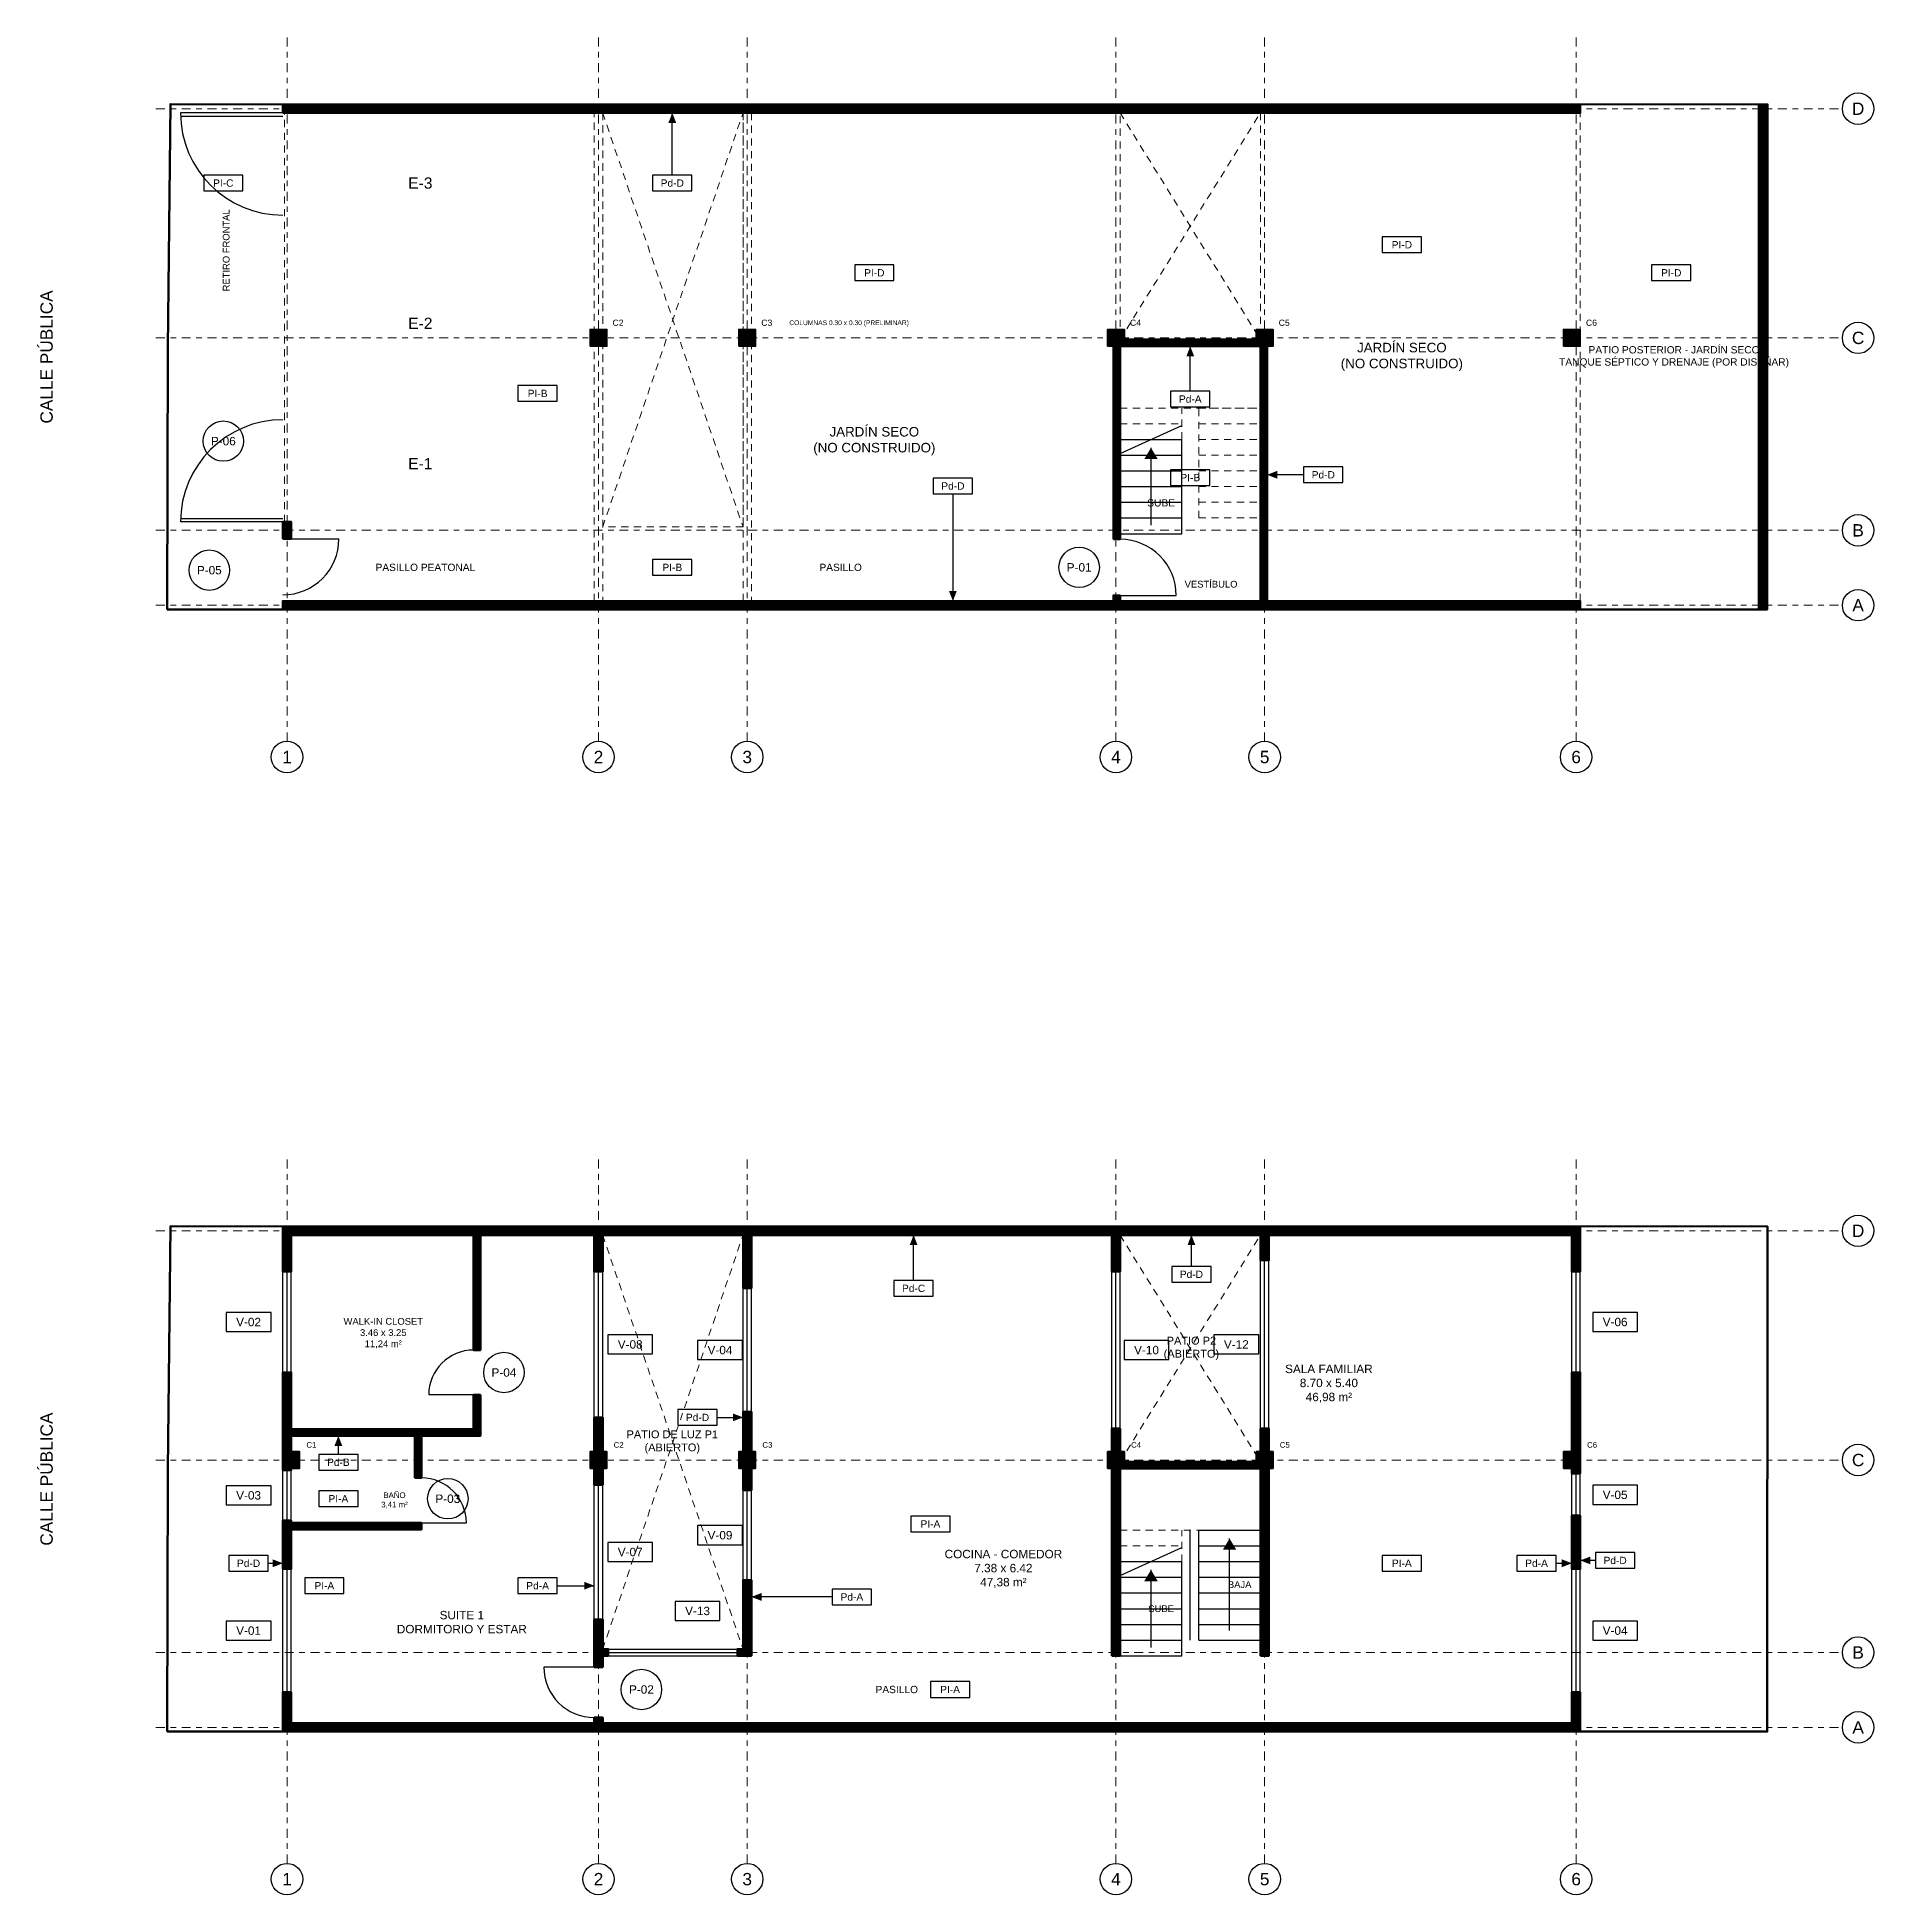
# Model space of a CAD drawing. Header units: metres. Extents: x -2 to 248, y -43 to 10.
# Drawn here: x -2.32 to 30.41, y -22.91 to 10.2 of the extents above; entities that cross this region are included whole.
import ezdxf
from ezdxf.enums import TextEntityAlignment as Align

# ---------------------------------------------------------------- set-up
doc = ezdxf.new("R2010")
doc.units = ezdxf.units.M
doc.linetypes.add('CENTER', pattern=[5.08, 3.175, -0.635, 0.635, -0.635])
doc.linetypes.add('DASHED', pattern=[1.524, 1.27, -0.254])
for name, color, linetype, lineweight in [('A-EJES', 8, 'CENTER', 13), ('A-EJES-TXT', 7, 'Continuous', 25), ('A-ESCALERA', 7, 'Continuous', 25), ('A-ESPACIOS', 7, 'Continuous', 25), ('A-ETIQUETA', 7, 'Continuous', 25), ('A-MURO', 7, 'Continuous', 50), ('A-MURO-TRAMA', 8, 'Continuous', 9), ('A-PROYECCION', 8, 'DASHED', 18), ('A-PUERTA', 7, 'Continuous', 25), ('A-VENTANA', 7, 'Continuous', 25), ('E-COLUMNA', 7, 'Continuous', 35), ('T-LINDERO', 7, 'Continuous', 50)]:
    doc.layers.add(name, color=color, linetype=linetype, lineweight=lineweight)
doc.styles.add('ARIAL', font='arial.ttf')
pattern_1 = [(45, (0, 0), (-0.0020205576, 0.0020205576), [])]

msp = doc.modelspace()

# ---------------------------------------------------------------- hatches: boundary and pattern name
at = {"layer": 'A-MURO-TRAMA'}
h = msp.add_hatch(dxfattribs=at)
h.set_pattern_fill('ANSI31', scale=0.03)
h.set_pattern_definition(pattern_1)
h.paths.add_polyline_path([(2.06, 8.85), (2.06, 9), (25.18, 9), (25.18, 8.85)])
h = msp.add_hatch(dxfattribs=at)
h.set_pattern_fill('ANSI31', scale=0.03)
h.set_pattern_definition(pattern_1)
h.paths.add_polyline_path([(28.362, 0), (28.362, 9), (28.512, 9), (28.512, 0)])
h = msp.add_hatch(dxfattribs=at)
h.set_pattern_fill('ANSI31', scale=0.03)
h.set_pattern_definition(pattern_1)
h.paths.add_polyline_path([(16.86, 1.25), (16.86, 4.81), (16.98, 4.81), (16.98, 1.25)])
h = msp.add_hatch(dxfattribs=at)
h.set_pattern_fill('ANSI31', scale=0.03)
h.set_pattern_definition(pattern_1)
h.paths.add_polyline_path([(16.98, 4.69), (16.98, 4.81), (19.48, 4.81), (19.48, 4.69)])
h = msp.add_hatch(dxfattribs=at)
h.set_pattern_fill('ANSI31', scale=0.03)
h.set_pattern_definition(pattern_1)
h.paths.add_polyline_path([(19.48, 0.15), (19.48, 4.81), (19.6, 4.81), (19.6, 0.15)])
h = msp.add_hatch(dxfattribs=at)
h.set_pattern_fill('ANSI31', scale=0.03)
h.set_pattern_definition(pattern_1)
h.paths.add_polyline_path([(2.06, 1.26), (2.06, 1.56), (2.21, 1.56), (2.21, 1.26)])
h = msp.add_hatch(dxfattribs=at)
h.set_pattern_fill('ANSI31', scale=0.03)
h.set_pattern_definition(pattern_1)
h.paths.add_polyline_path([(2.06, 0), (2.06, 0.15), (25.18, 0.15), (25.18, 0)])
h = msp.add_hatch(dxfattribs=at)
h.set_pattern_fill('ANSI31', scale=0.03)
h.set_pattern_definition(pattern_1)
h.paths.add_polyline_path([(16.86, 0.15), (16.86, 0.25), (16.98, 0.25), (16.98, 0.15)])
h = msp.add_hatch(dxfattribs=at)
h.set_pattern_fill('ANSI31', scale=0.03)
h.set_pattern_definition(pattern_1)
h.paths.add_polyline_path([(2.06, -11.15), (2.06, -11), (25.18, -11), (25.18, -11.15)])
h = msp.add_hatch(dxfattribs=at)
h.set_pattern_fill('ANSI31', scale=0.03)
h.set_pattern_definition(pattern_1)
h.paths.add_polyline_path([(2.06, -11.8), (2.06, -11.15), (2.21, -11.15), (2.21, -11.8)])
h = msp.add_hatch(dxfattribs=at)
h.set_pattern_fill('ANSI31', scale=0.03)
h.set_pattern_definition(pattern_1)
h.paths.add_polyline_path([(5.46, -13.2), (5.46, -11.15), (5.58, -11.15), (5.58, -13.2)])
h = msp.add_hatch(dxfattribs=at)
h.set_pattern_fill('ANSI31', scale=0.03)
h.set_pattern_definition(pattern_1)
h.paths.add_polyline_path([(7.61, -11.8), (7.61, -11.15), (7.76, -11.15), (7.76, -11.8)])
h = msp.add_hatch(dxfattribs=at)
h.set_pattern_fill('ANSI31', scale=0.03)
h.set_pattern_definition(pattern_1)
h.paths.add_polyline_path([(10.26, -12.1), (10.26, -11.15), (10.41, -11.15), (10.41, -12.1)])
h = msp.add_hatch(dxfattribs=at)
h.set_pattern_fill('ANSI31', scale=0.03)
h.set_pattern_definition(pattern_1)
h.paths.add_polyline_path([(16.83, -11.8), (16.83, -11.15), (16.98, -11.15), (16.98, -11.8)])
h = msp.add_hatch(dxfattribs=at)
h.set_pattern_fill('ANSI31', scale=0.03)
h.set_pattern_definition(pattern_1)
h.paths.add_polyline_path([(19.48, -11.6), (19.48, -11.15), (19.63, -11.15), (19.63, -11.6)])
h = msp.add_hatch(dxfattribs=at)
h.set_pattern_fill('ANSI31', scale=0.03)
h.set_pattern_definition(pattern_1)
h.paths.add_polyline_path([(25.03, -11.8), (25.03, -11.15), (25.18, -11.15), (25.18, -11.8)])
h = msp.add_hatch(dxfattribs=at)
h.set_pattern_fill('ANSI31', scale=0.03)
h.set_pattern_definition(pattern_1)
h.paths.add_polyline_path([(2.06, -15.34), (2.06, -13.6), (2.21, -13.6), (2.21, -15.34)])
h = msp.add_hatch(dxfattribs=at)
h.set_pattern_fill('ANSI31', scale=0.03)
h.set_pattern_definition(pattern_1)
h.paths.add_polyline_path([(25.03, -15.4), (25.03, -13.6), (25.18, -13.6), (25.18, -15.4)])
h = msp.add_hatch(dxfattribs=at)
h.set_pattern_fill('ANSI31', scale=0.03)
h.set_pattern_definition(pattern_1)
h.paths.add_polyline_path([(5.46, -14.61), (5.46, -14), (5.58, -14), (5.58, -14.61)])
h = msp.add_hatch(dxfattribs=at)
h.set_pattern_fill('ANSI31', scale=0.03)
h.set_pattern_definition(pattern_1)
h.paths.add_polyline_path([(7.61, -15.6), (7.61, -14.4), (7.76, -14.4), (7.76, -15.6)])
h = msp.add_hatch(dxfattribs=at)
h.set_pattern_fill('ANSI31', scale=0.03)
h.set_pattern_definition(pattern_1)
h.paths.add_polyline_path([(10.26, -15.7), (10.26, -14.3), (10.41, -14.3), (10.41, -15.7)])
h = msp.add_hatch(dxfattribs=at)
h.set_pattern_fill('ANSI31', scale=0.03)
h.set_pattern_definition(pattern_1)
h.paths.add_polyline_path([(2.21, -14.73), (2.21, -14.61), (5.58, -14.61), (5.58, -14.73)])
h = msp.add_hatch(dxfattribs=at)
h.set_pattern_fill('ANSI31', scale=0.03)
h.set_pattern_definition(pattern_1)
h.paths.add_polyline_path([(4.41, -15.48), (4.41, -14.73), (4.53, -14.73), (4.53, -15.48)])
h = msp.add_hatch(dxfattribs=at)
h.set_pattern_fill('ANSI31', scale=0.03)
h.set_pattern_definition(pattern_1)
h.paths.add_polyline_path([(16.83, -18.65), (16.83, -14.6), (16.98, -14.6), (16.98, -18.65)])
h = msp.add_hatch(dxfattribs=at)
h.set_pattern_fill('ANSI31', scale=0.03)
h.set_pattern_definition(pattern_1)
h.paths.add_polyline_path([(19.48, -18.65), (19.48, -14.6), (19.63, -14.6), (19.63, -18.65)])
h = msp.add_hatch(dxfattribs=at)
h.set_pattern_fill('ANSI31', scale=0.03)
h.set_pattern_definition(pattern_1)
h.paths.add_polyline_path([(16.98, -15.31), (16.98, -15.19), (19.48, -15.19), (19.48, -15.31)])
h = msp.add_hatch(dxfattribs=at)
h.set_pattern_fill('ANSI31', scale=0.03)
h.set_pattern_definition(pattern_1)
h.paths.add_polyline_path([(25.03, -17.1), (25.03, -16.15), (25.18, -16.15), (25.18, -17.1)])
h = msp.add_hatch(dxfattribs=at)
h.set_pattern_fill('ANSI31', scale=0.03)
h.set_pattern_definition(pattern_1)
h.paths.add_polyline_path([(2.06, -17.1), (2.06, -16.24), (2.21, -16.24), (2.21, -17.1)])
h = msp.add_hatch(dxfattribs=at)
h.set_pattern_fill('ANSI31', scale=0.03)
h.set_pattern_definition(pattern_1)
h.paths.add_polyline_path([(2.21, -16.4), (2.21, -16.28), (4.53, -16.28), (4.53, -16.4)])
h = msp.add_hatch(dxfattribs=at)
h.set_pattern_fill('ANSI31', scale=0.03)
h.set_pattern_definition(pattern_1)
h.paths.add_polyline_path([(10.26, -18.53), (10.26, -17.3), (10.41, -17.3), (10.41, -18.53)])
h = msp.add_hatch(dxfattribs=at)
h.set_pattern_fill('ANSI31', scale=0.03)
h.set_pattern_definition(pattern_1)
h.paths.add_polyline_path([(7.61, -18.85), (7.61, -18), (7.76, -18), (7.76, -18.85)])
h = msp.add_hatch(dxfattribs=at)
h.set_pattern_fill('ANSI31', scale=0.03)
h.set_pattern_definition(pattern_1)
h.paths.add_polyline_path([(7.76, -18.65), (7.76, -18.53), (7.86, -18.53), (7.86, -18.65)])
h = msp.add_hatch(dxfattribs=at)
h.set_pattern_fill('ANSI31', scale=0.03)
h.set_pattern_definition(pattern_1)
h.paths.add_polyline_path([(10.16, -18.65), (10.16, -18.53), (10.41, -18.53), (10.41, -18.65)])
h = msp.add_hatch(dxfattribs=at)
h.set_pattern_fill('ANSI31', scale=0.03)
h.set_pattern_definition(pattern_1)
h.paths.add_polyline_path([(2.06, -19.85), (2.06, -19.3), (2.21, -19.3), (2.21, -19.85)])
h = msp.add_hatch(dxfattribs=at)
h.set_pattern_fill('ANSI31', scale=0.03)
h.set_pattern_definition(pattern_1)
h.paths.add_polyline_path([(25.03, -19.85), (25.03, -19.3), (25.18, -19.3), (25.18, -19.85)])
h = msp.add_hatch(dxfattribs=at)
h.set_pattern_fill('ANSI31', scale=0.03)
h.set_pattern_definition(pattern_1)
h.paths.add_polyline_path([(2.06, -20), (2.06, -19.85), (25.18, -19.85), (25.18, -20)])
h = msp.add_hatch(dxfattribs=at)
h.set_pattern_fill('ANSI31', scale=0.03)
h.set_pattern_definition(pattern_1)
h.paths.add_polyline_path([(7.61, -19.85), (7.61, -19.75), (7.76, -19.75), (7.76, -19.85)])
at = {"layer": 'E-COLUMNA'}
for points in [[(7.535, 4.69), (7.535, 4.99), (7.835, 4.99), (7.835, 4.69)], [(10.185, 4.69), (10.185, 4.99), (10.485, 4.99), (10.485, 4.69)], [(16.755, 4.69), (16.755, 4.99), (17.055, 4.99), (17.055, 4.69)], [(19.405, 4.69), (19.405, 4.99), (19.705, 4.99), (19.705, 4.69)], [(24.88, 4.69), (24.88, 4.99), (25.18, 4.99), (25.18, 4.69)], [(2.06, -15.31), (2.06, -15.01), (2.36, -15.01), (2.36, -15.31)], [(7.535, -15.31), (7.535, -15.01), (7.835, -15.01), (7.835, -15.31)], [(10.185, -15.31), (10.185, -15.01), (10.485, -15.01), (10.485, -15.31)], [(16.755, -15.31), (16.755, -15.01), (17.055, -15.01), (17.055, -15.31)], [(19.405, -15.31), (19.405, -15.01), (19.705, -15.01), (19.705, -15.31)], [(24.88, -15.31), (24.88, -15.01), (25.18, -15.01), (25.18, -15.31)]]:
    msp.add_hatch(color=7, dxfattribs=at).paths.add_polyline_path(points)

# ---------------------------------------------------------------- linework, layer by layer
at = {"layer": 'A-EJES', "ltscale": 0.05}
for p, q in [((2.135, -2.35), (2.135, 10.2)), ((7.685, -2.35), (7.685, 10.2)), ((10.335, -2.35), (10.335, 10.2)), ((16.905, -2.35), (16.905, 10.2)), ((19.555, -2.35), (19.555, 10.2)), ((25.105, -2.35), (25.105, 10.2)), ((-0.2, 8.925), (29.85, 8.925)), ((-0.2, 4.84), (29.85, 4.84)), ((-0.2, 1.41), (29.85, 1.41)), ((-0.2, 0.075), (29.85, 0.075)), ((2.135, -22.35), (2.135, -9.8)), ((7.685, -22.35), (7.685, -9.8)), ((10.335, -22.35), (10.335, -9.8)), ((16.905, -22.35), (16.905, -9.8)), ((19.555, -22.35), (19.555, -9.8)), ((25.105, -22.35), (25.105, -9.8)), ((-0.2, -11.075), (29.85, -11.075)), ((-0.2, -15.16), (29.85, -15.16)), ((-0.2, -18.59), (29.85, -18.59)), ((-0.2, -19.925), (29.85, -19.925))]:
    msp.add_line(p, q, dxfattribs=at)
at = {"layer": 'A-EJES-TXT'}
for centre in [(30.13, 8.925), (30.13, 4.84), (30.13, 1.41), (30.13, 0.075), (2.135, -2.63), (7.685, -2.63), (10.335, -2.63), (16.905, -2.63), (19.555, -2.63), (25.105, -2.63), (30.13, -11.075), (30.13, -15.16), (30.13, -18.59), (30.13, -19.925), (2.135, -22.63), (7.685, -22.63), (10.335, -22.63), (16.905, -22.63), (19.555, -22.63), (25.105, -22.63)]:
    msp.add_circle(centre, 0.28, dxfattribs=at)
at = {"layer": 'A-ESCALERA'}
for p, q in [((16.98, 2.78), (18.08, 3.28)), ((16.98, 3.03), (18.08, 3.03)), ((18.08, 1.35), (18.08, 3.03)), ((16.98, 2.75), (18.08, 2.75)), ((17.53, 1.5), (17.53, 2.88)), ((16.98, 2.47), (18.08, 2.47)), ((16.98, 2.19), (18.08, 2.19)), ((16.98, 1.91), (18.08, 1.91)), ((16.98, 1.63), (18.08, 1.63)), ((16.98, 1.35), (18.08, 1.35)), ((18.23, -18.37), (18.23, -16.41)), ((18.38, -16.41), (19.48, -16.41)), ((18.38, -18.37), (18.38, -16.41)), ((16.98, -17.22), (18.08, -16.72)), ((18.38, -16.69), (19.48, -16.69)), ((18.93, -18.2), (18.93, -16.56)), ((16.98, -16.97), (18.08, -16.97)), ((17.53, -18.5), (17.53, -17.12)), ((18.08, -18.65), (18.08, -16.97)), ((18.38, -16.97), (19.48, -16.97)), ((16.98, -17.25), (18.08, -17.25)), ((16.98, -17.53), (18.08, -17.53)), ((18.38, -17.25), (19.48, -17.25)), ((18.38, -17.53), (19.48, -17.53)), ((16.98, -17.81), (18.08, -17.81)), ((18.38, -17.81), (19.48, -17.81)), ((16.98, -18.09), (18.08, -18.09)), ((18.38, -18.09), (19.48, -18.09)), ((16.98, -18.37), (18.08, -18.37)), ((18.38, -18.37), (19.48, -18.37)), ((16.98, -18.65), (18.08, -18.65))]:
    msp.add_line(p, q, dxfattribs=at)
for points in [[(17.53, 2.88), (17.41, 2.68), (17.65, 2.68)], [(18.93, -16.56), (18.81, -16.76), (19.05, -16.76)], [(17.53, -17.12), (17.41, -17.32), (17.65, -17.32)]]:
    msp.add_solid(points, dxfattribs=at)
at = {"layer": 'A-ETIQUETA'}
for p, q in [((9, 7.74), (9, 8.85)), ((18.23, 3.89), (18.23, 4.69)), ((20.25, 2.4), (19.6, 2.4)), ((14, 2.06), (14, 0.15)), ((13.3, -11.96), (13.3, -11.15)), ((18.25, -11.71), (18.25, -11.15)), ((9.8, -14.4), (10.26, -14.4)), ((3.05, -15.06), (3.05, -14.73)), ((1.8, -17), (2.06, -17)), ((24.75, -17), (25.03, -17)), ((25.45, -16.95), (25.18, -16.95)), ((6.95, -17.4), (7.61, -17.4)), ((11.85, -17.6), (10.41, -17.6))]:
    msp.add_line(p, q, dxfattribs=at)
for points in [[(0.65, 7.46), (1.35, 7.46), (1.35, 7.74), (0.65, 7.74)], [(8.65, 7.46), (9.35, 7.46), (9.35, 7.74), (8.65, 7.74)], [(21.65, 6.36), (22.35, 6.36), (22.35, 6.64), (21.65, 6.64)], [(12.25, 5.86), (12.95, 5.86), (12.95, 6.14), (12.25, 6.14)], [(26.45, 5.86), (27.15, 5.86), (27.15, 6.14), (26.45, 6.14)], [(6.25, 3.71), (6.95, 3.71), (6.95, 3.99), (6.25, 3.99)], [(17.88, 3.61), (18.58, 3.61), (18.58, 3.89), (17.88, 3.89)], [(13.65, 2.06), (14.35, 2.06), (14.35, 2.34), (13.65, 2.34)], [(17.88, 2.21), (18.58, 2.21), (18.58, 2.49), (17.88, 2.49)], [(20.25, 2.26), (20.95, 2.26), (20.95, 2.54), (20.25, 2.54)], [(8.65, 0.61), (9.35, 0.61), (9.35, 0.89), (8.65, 0.89)], [(17.9, -11.99), (18.6, -11.99), (18.6, -11.71), (17.9, -11.71)], [(12.95, -12.24), (13.65, -12.24), (13.65, -11.96), (12.95, -11.96)], [(1.05, -12.87), (1.85, -12.87), (1.85, -12.53), (1.05, -12.53)], [(25.4, -12.87), (26.2, -12.87), (26.2, -12.53), (25.4, -12.53)], [(7.85, -13.27), (8.65, -13.27), (8.65, -12.93), (7.85, -12.93)], [(9.45, -13.37), (10.25, -13.37), (10.25, -13.03), (9.45, -13.03)], [(17.05, -13.37), (17.85, -13.37), (17.85, -13.03), (17.05, -13.03)], [(18.65, -13.27), (19.45, -13.27), (19.45, -12.93), (18.65, -12.93)], [(9.1, -14.54), (9.8, -14.54), (9.8, -14.26), (9.1, -14.26)], [(2.7, -15.34), (3.4, -15.34), (3.4, -15.06), (2.7, -15.06)], [(1.05, -15.96), (1.85, -15.96), (1.85, -15.62), (1.05, -15.62)], [(2.7, -15.99), (3.4, -15.99), (3.4, -15.71), (2.7, -15.71)], [(25.4, -15.95), (26.2, -15.95), (26.2, -15.61), (25.4, -15.61)], [(13.25, -16.44), (13.95, -16.44), (13.95, -16.16), (13.25, -16.16)], [(9.45, -16.67), (10.25, -16.67), (10.25, -16.33), (9.45, -16.33)], [(1.1, -17.14), (1.8, -17.14), (1.8, -16.86), (1.1, -16.86)], [(7.85, -16.97), (8.65, -16.97), (8.65, -16.63), (7.85, -16.63)], [(21.65, -17.14), (22.35, -17.14), (22.35, -16.86), (21.65, -16.86)], [(24.05, -17.14), (24.75, -17.14), (24.75, -16.86), (24.05, -16.86)], [(25.45, -17.09), (26.15, -17.09), (26.15, -16.81), (25.45, -16.81)], [(2.45, -17.54), (3.15, -17.54), (3.15, -17.26), (2.45, -17.26)], [(6.25, -17.54), (6.95, -17.54), (6.95, -17.26), (6.25, -17.26)], [(11.85, -17.74), (12.55, -17.74), (12.55, -17.46), (11.85, -17.46)], [(9.05, -18.02), (9.85, -18.02), (9.85, -17.68), (9.05, -17.68)], [(1.05, -18.37), (1.85, -18.37), (1.85, -18.03), (1.05, -18.03)], [(25.4, -18.37), (26.2, -18.37), (26.2, -18.03), (25.4, -18.03)], [(13.6, -19.39), (14.3, -19.39), (14.3, -19.11), (13.6, -19.11)]]:
    msp.add_lwpolyline(points, close=True, dxfattribs=at)
for centre in [(1, 3), (0.75, 0.7), (16.25, 0.75), (6, -13.6), (5, -15.85), (8.45, -19.25)]:
    msp.add_circle(centre, 0.36, dxfattribs=at)
for points in [[(9, 8.85), (9.07, 8.67), (8.93, 8.67)], [(18.23, 4.69), (18.3, 4.51), (18.16, 4.51)], [(19.6, 2.4), (19.78, 2.47), (19.78, 2.33)], [(14, 0.15), (13.93, 0.33), (14.07, 0.33)], [(13.3, -11.15), (13.37, -11.33), (13.23, -11.33)], [(18.25, -11.15), (18.32, -11.33), (18.18, -11.33)], [(10.26, -14.4), (10.08, -14.47), (10.08, -14.33)], [(3.05, -14.73), (3.12, -14.91), (2.98, -14.91)], [(25.18, -16.95), (25.36, -16.88), (25.36, -17.02)], [(2.06, -17), (1.88, -17.07), (1.88, -16.93)], [(25.03, -17), (24.85, -17.07), (24.85, -16.93)], [(7.61, -17.4), (7.43, -17.47), (7.43, -17.33)], [(10.41, -17.6), (10.59, -17.53), (10.59, -17.67)]]:
    msp.add_solid(points, dxfattribs=at)
at = {"layer": 'A-MURO'}
for points in [[(2.06, 8.85), (2.06, 9), (25.18, 9), (25.18, 8.85)], [(28.362, 0), (28.362, 9), (28.512, 9), (28.512, 0)], [(16.86, 1.25), (16.86, 4.81), (16.98, 4.81), (16.98, 1.25)], [(16.98, 4.69), (16.98, 4.81), (19.48, 4.81), (19.48, 4.69)], [(19.48, 0.15), (19.48, 4.81), (19.6, 4.81), (19.6, 0.15)], [(2.06, 1.26), (2.06, 1.56), (2.21, 1.56), (2.21, 1.26)], [(2.06, 0), (2.06, 0.15), (25.18, 0.15), (25.18, 0)], [(16.86, 0.15), (16.86, 0.25), (16.98, 0.25), (16.98, 0.15)], [(2.06, -11.15), (2.06, -11), (25.18, -11), (25.18, -11.15)], [(2.06, -11.8), (2.06, -11.15), (2.21, -11.15), (2.21, -11.8)], [(5.46, -13.2), (5.46, -11.15), (5.58, -11.15), (5.58, -13.2)], [(7.61, -11.8), (7.61, -11.15), (7.76, -11.15), (7.76, -11.8)], [(10.26, -12.1), (10.26, -11.15), (10.41, -11.15), (10.41, -12.1)], [(16.83, -11.8), (16.83, -11.15), (16.98, -11.15), (16.98, -11.8)], [(19.48, -11.6), (19.48, -11.15), (19.63, -11.15), (19.63, -11.6)], [(25.03, -11.8), (25.03, -11.15), (25.18, -11.15), (25.18, -11.8)], [(2.06, -15.34), (2.06, -13.6), (2.21, -13.6), (2.21, -15.34)], [(25.03, -15.4), (25.03, -13.6), (25.18, -13.6), (25.18, -15.4)], [(5.46, -14.61), (5.46, -14), (5.58, -14), (5.58, -14.61)], [(7.61, -15.6), (7.61, -14.4), (7.76, -14.4), (7.76, -15.6)], [(10.26, -15.7), (10.26, -14.3), (10.41, -14.3), (10.41, -15.7)], [(2.21, -14.73), (2.21, -14.61), (5.58, -14.61), (5.58, -14.73)], [(4.41, -15.48), (4.41, -14.73), (4.53, -14.73), (4.53, -15.48)], [(16.83, -18.65), (16.83, -14.6), (16.98, -14.6), (16.98, -18.65)], [(19.48, -18.65), (19.48, -14.6), (19.63, -14.6), (19.63, -18.65)], [(16.98, -15.31), (16.98, -15.19), (19.48, -15.19), (19.48, -15.31)], [(25.03, -17.1), (25.03, -16.15), (25.18, -16.15), (25.18, -17.1)], [(2.06, -17.1), (2.06, -16.24), (2.21, -16.24), (2.21, -17.1)], [(2.21, -16.4), (2.21, -16.28), (4.53, -16.28), (4.53, -16.4)], [(10.26, -18.53), (10.26, -17.3), (10.41, -17.3), (10.41, -18.53)], [(7.61, -18.85), (7.61, -18), (7.76, -18), (7.76, -18.85)], [(7.76, -18.65), (7.76, -18.53), (7.86, -18.53), (7.86, -18.65)], [(10.16, -18.65), (10.16, -18.53), (10.41, -18.53), (10.41, -18.65)], [(2.06, -19.85), (2.06, -19.3), (2.21, -19.3), (2.21, -19.85)], [(25.03, -19.85), (25.03, -19.3), (25.18, -19.3), (25.18, -19.85)], [(2.06, -20), (2.06, -19.85), (25.18, -19.85), (25.18, -20)], [(7.61, -19.85), (7.61, -19.75), (7.76, -19.75), (7.76, -19.85)]]:
    msp.add_lwpolyline(points, close=True, dxfattribs=at)
at = {"layer": 'A-PROYECCION', "ltscale": 0.1}
for p, q in [((2.09, 1.56), (2.09, 8.85)), ((7.76, 1.47), (10.26, 8.85)), ((7.76, 8.85), (10.26, 1.47)), ((16.98, 4.81), (19.48, 8.85)), ((16.98, 8.85), (19.48, 4.81)), ((25.18, 0.15), (25.18, 8.85)), ((16.98, 3.59), (18.08, 3.59)), ((16.98, 3.59), (19.48, 3.59)), ((18.08, 3.03), (18.08, 3.59)), ((18.38, 3.59), (19.48, 3.59)), ((18.38, 1.63), (18.38, 3.59)), ((16.98, 3.31), (18.08, 3.31)), ((18.38, 3.31), (19.48, 3.31)), ((18.38, 3.03), (19.48, 3.03)), ((18.38, 2.75), (19.48, 2.75)), ((18.38, 2.47), (19.48, 2.47)), ((18.38, 2.19), (19.48, 2.19)), ((18.38, 1.91), (19.48, 1.91)), ((18.38, 1.63), (19.48, 1.63)), ((7.76, -18.53), (10.26, -11.15)), ((7.76, -11.15), (10.26, -18.53)), ((16.98, -15.19), (19.48, -11.15)), ((16.98, -11.15), (19.48, -15.19)), ((16.98, -16.41), (18.08, -16.41)), ((16.98, -16.41), (19.48, -16.41)), ((18.08, -16.97), (18.08, -16.41)), ((16.98, -16.69), (18.08, -16.69))]:
    msp.add_line(p, q, dxfattribs=at)
for points in [[(7.61, 0.15), (7.61, 8.85), (7.76, 8.85), (7.76, 0.15)], [(7.76, 1.47), (7.76, 8.85), (10.26, 8.85), (10.26, 1.47)], [(10.26, 0.15), (10.26, 8.85), (10.41, 8.85), (10.41, 0.15)], [(16.98, 4.81), (16.98, 8.85), (19.48, 8.85), (19.48, 4.81)]]:
    msp.add_lwpolyline(points, close=True, dxfattribs=at)
at = {"layer": 'A-PUERTA'}
for p, q in [((2.06, 8.85), (0.238, 8.85)), ((2.06, 8.85), (0.238, 8.85)), ((0.238, 8.79), (2.06, 8.79)), ((0.238, 1.62), (2.06, 1.62)), ((2.06, 1.56), (0.238, 1.56)), ((2.06, 1.56), (0.238, 1.56)), ((2.06, 1.26), (3.06, 1.26)), ((16.98, 0.25), (17.98, 0.25)), ((5.46, -14), (4.66, -14)), ((4.53, -16.28), (5.33, -16.28)), ((7.61, -18.85), (6.71, -18.85))]:
    msp.add_line(p, q, dxfattribs=at)
for centre, radius, start, end in [((2.06, 8.85), 1.822, 180, -90), ((2.06, 1.56), 1.822, 90, 180), ((2.06, 1.26), 1, -90, 0), ((16.98, 0.25), 1, 0, 90), ((5.46, -14), 0.8, 90, 180), ((4.53, -16.28), 0.8, 0, 90), ((7.61, -18.85), 0.9, 180, -90)]:
    msp.add_arc(centre, radius, start, end, dxfattribs=at)
at = {"layer": 'A-VENTANA'}
for p, q in [((2.06, -13.6), (2.06, -11.8)), ((2.06, -11.8), (2.21, -11.8)), ((2.135, -13.6), (2.135, -11.8)), ((2.21, -13.6), (2.21, -11.8)), ((7.61, -14.4), (7.61, -11.8)), ((7.61, -11.8), (7.76, -11.8)), ((7.685, -14.4), (7.685, -11.8)), ((7.76, -14.4), (7.76, -11.8)), ((16.83, -14.6), (16.83, -11.8)), ((16.83, -11.8), (16.98, -11.8)), ((16.905, -14.6), (16.905, -11.8)), ((16.98, -14.6), (16.98, -11.8)), ((19.48, -14.6), (19.48, -11.6)), ((19.48, -11.6), (19.63, -11.6)), ((19.555, -14.6), (19.555, -11.6)), ((19.63, -14.6), (19.63, -11.6)), ((25.03, -13.6), (25.03, -11.8)), ((25.03, -11.8), (25.18, -11.8)), ((25.105, -13.6), (25.105, -11.8)), ((25.18, -13.6), (25.18, -11.8)), ((10.26, -14.3), (10.26, -12.1)), ((10.26, -12.1), (10.41, -12.1)), ((10.335, -14.3), (10.335, -12.1)), ((10.41, -14.3), (10.41, -12.1)), ((2.06, -13.6), (2.21, -13.6)), ((25.03, -13.6), (25.18, -13.6)), ((7.61, -14.4), (7.76, -14.4)), ((10.26, -14.3), (10.41, -14.3)), ((16.83, -14.6), (16.98, -14.6)), ((19.48, -14.6), (19.63, -14.6)), ((2.06, -16.24), (2.06, -15.34)), ((2.06, -15.34), (2.21, -15.34)), ((2.135, -16.24), (2.135, -15.34)), ((2.21, -16.24), (2.21, -15.34)), ((25.03, -16.15), (25.03, -15.4)), ((25.03, -15.4), (25.18, -15.4)), ((25.105, -16.15), (25.105, -15.4)), ((25.18, -16.15), (25.18, -15.4)), ((7.61, -18), (7.61, -15.6)), ((7.61, -15.6), (7.76, -15.6)), ((7.685, -18), (7.685, -15.6)), ((7.76, -18), (7.76, -15.6)), ((10.26, -17.3), (10.26, -15.7)), ((10.26, -15.7), (10.41, -15.7)), ((10.335, -17.3), (10.335, -15.7)), ((10.41, -17.3), (10.41, -15.7)), ((25.03, -16.15), (25.18, -16.15)), ((2.06, -16.24), (2.21, -16.24)), ((2.06, -19.3), (2.06, -17.1)), ((2.06, -17.1), (2.21, -17.1)), ((2.135, -19.3), (2.135, -17.1)), ((2.21, -19.3), (2.21, -17.1)), ((25.03, -19.3), (25.03, -17.1)), ((25.03, -17.1), (25.18, -17.1)), ((25.105, -19.3), (25.105, -17.1)), ((25.18, -19.3), (25.18, -17.1)), ((10.26, -17.3), (10.41, -17.3)), ((7.61, -18), (7.76, -18)), ((7.86, -18.53), (10.16, -18.53)), ((7.86, -18.65), (7.86, -18.53)), ((10.16, -18.65), (10.16, -18.53)), ((7.86, -18.59), (10.16, -18.59)), ((7.86, -18.65), (10.16, -18.65)), ((2.06, -19.3), (2.21, -19.3)), ((25.03, -19.3), (25.18, -19.3))]:
    msp.add_line(p, q, dxfattribs=at)
at = {"layer": 'E-COLUMNA'}
for points in [[(7.535, 4.69), (7.535, 4.99), (7.835, 4.99), (7.835, 4.69)], [(10.185, 4.69), (10.185, 4.99), (10.485, 4.99), (10.485, 4.69)], [(16.755, 4.69), (16.755, 4.99), (17.055, 4.99), (17.055, 4.69)], [(19.405, 4.69), (19.405, 4.99), (19.705, 4.99), (19.705, 4.69)], [(24.88, 4.69), (24.88, 4.99), (25.18, 4.99), (25.18, 4.69)], [(2.06, -15.31), (2.06, -15.01), (2.36, -15.01), (2.36, -15.31)], [(7.535, -15.31), (7.535, -15.01), (7.835, -15.01), (7.835, -15.31)], [(10.185, -15.31), (10.185, -15.01), (10.485, -15.01), (10.485, -15.31)], [(16.755, -15.31), (16.755, -15.01), (17.055, -15.01), (17.055, -15.31)], [(19.405, -15.31), (19.405, -15.01), (19.705, -15.01), (19.705, -15.31)], [(24.88, -15.31), (24.88, -15.01), (25.18, -15.01), (25.18, -15.31)]]:
    msp.add_lwpolyline(points, close=True, dxfattribs=at)
at = {"layer": 'T-LINDERO'}
for points in [[(0, 0), (0.011, 4.665), (0.057, 9.007), (28.518, 9), (28.512, 0)], [(0, -20), (0.011, -15.335), (0.057, -10.993), (28.518, -11), (28.512, -20)]]:
    msp.add_lwpolyline(points, close=True, dxfattribs=at)

# ---------------------------------------------------------------- texts
at = {"layer": 'A-EJES-TXT', "style": 'ARIAL'}
for s, p in [('D', (30.13, 8.925)), ('C', (30.13, 4.84)), ('B', (30.13, 1.41)), ('A', (30.13, 0.075)), ('1', (2.135, -2.63)), ('2', (7.685, -2.63)), ('3', (10.335, -2.63)), ('4', (16.905, -2.63)), ('5', (19.555, -2.63)), ('6', (25.105, -2.63)), ('D', (30.13, -11.075)), ('C', (30.13, -15.16)), ('B', (30.13, -18.59)), ('A', (30.13, -19.925)), ('1', (2.135, -22.63)), ('2', (7.685, -22.63)), ('3', (10.335, -22.63)), ('4', (16.905, -22.63)), ('5', (19.555, -22.63)), ('6', (25.105, -22.63))]:
    msp.add_text(s, height=0.22, dxfattribs=at).set_placement(p, align=Align.MIDDLE_CENTER)
at = {"layer": 'A-ESCALERA', "style": 'ARIAL'}
for s, height, p in [('SUBE', 0.13, (17.71, 1.9)), ('BAJA', 0.12, (19.11, -17.38)), ('SUBE', 0.12, (17.71, -17.81))]:
    msp.add_text(s, height=height, dxfattribs=at).set_placement(p, align=Align.MIDDLE_CENTER)
at = {"layer": 'A-ESPACIOS', "style": 'ARIAL'}
for s, height, p in [('E-3', 0.2, (4.51, 7.6)), ('E-2', 0.2, (4.51, 5.1)), ('E-1', 0.2, (4.51, 2.6)), ('PASILLO PEATONAL', 0.13, (4.6, 0.75)), ('PASILLO', 0.13, (12, 0.75)), ('VESTÍBULO', 0.12, (18.6, 0.45)), ('PASILLO', 0.13, (13, -19.25))]:
    msp.add_text(s, height=height, dxfattribs=at).set_placement(p, align=Align.MIDDLE_CENTER)
for s, height, p in [('RETIRO FRONTAL', 0.12, (1.05, 6.4)), ('CALLE PÚBLICA', 0.22, (-2.15, 4.5)), ('CALLE PÚBLICA', 0.22, (-2.15, -15.5))]:
    msp.add_text(s, height=height, rotation=90, dxfattribs=at).set_placement(p, align=Align.MIDDLE_CENTER)
at = {"layer": 'A-ESPACIOS', "attachment_point": 5, "style": 'ARIAL'}
for s, insert, char_height, width in [('JARDÍN SECO\\P(NO CONSTRUIDO)', (22, 4.5), 0.17, 3.5), ('PATIO POSTERIOR - JARDÍN SECO\\PTANQUE SÉPTICO Y DRENAJE (POR DISEÑAR)', (26.85, 4.5), 0.13, 6.5), ('JARDÍN SECO\\P(NO CONSTRUIDO)', (12.6, 3), 0.17, 3.5), ('WALK-IN CLOSET\\P3.46 x 3.25\\P11,24 m²', (3.85, -12.9), 0.12, 4), ('PATIO P2\\P(ABIERTO)', (18.25, -13.17), 0.14, 3), ('SALA FAMILIAR\\P8.70 x 5.40\\P46,98 m²', (20.7, -13.8), 0.15, 4), ('PATIO DE LUZ P1\\P(ABIERTO)', (9, -14.84), 0.14, 3), ('BAÑO\\P3,41 m²', (4.05, -15.88), 0.1, 4), ('COCINA - COMEDOR\\P7.38 x 6.42\\P47,38 m²', (14.9, -17.1), 0.15, 4), ('SUITE 1\\PDORMITORIO Y ESTAR', (5.25, -18.05), 0.15, 4)]:
    msp.add_mtext(s, dxfattribs=dict(at, insert=insert, char_height=char_height, width=width))
at = {"layer": 'A-ETIQUETA', "style": 'ARIAL'}
for s, height, p in [('PI-C', 0.13, (1, 7.6)), ('Pd-D', 0.13, (9, 7.6)), ('PI-D', 0.13, (22, 6.5)), ('PI-D', 0.13, (12.6, 6)), ('PI-D', 0.13, (26.8, 6)), ('PI-B', 0.13, (6.6, 3.85)), ('Pd-A', 0.13, (18.23, 3.75)), ('P-06', 0.15, (1, 3)), ('PI-B', 0.13, (18.23, 2.35)), ('Pd-D', 0.13, (20.6, 2.4)), ('Pd-D', 0.13, (14, 2.2)), ('P-05', 0.15, (0.75, 0.7)), ('PI-B', 0.13, (9, 0.75)), ('P-01', 0.15, (16.25, 0.75)), ('Pd-D', 0.13, (18.25, -11.85)), ('Pd-C', 0.13, (13.3, -12.1)), ('V-02', 0.15, (1.45, -12.7)), ('V-06', 0.15, (25.8, -12.7)), ('V-08', 0.15, (8.25, -13.1)), ('V-04', 0.15, (9.85, -13.2)), ('V-10', 0.15, (17.45, -13.2)), ('V-12', 0.15, (19.05, -13.1)), ('P-04', 0.15, (6, -13.6)), ('Pd-D', 0.13, (9.45, -14.4)), ('Pd-B', 0.13, (3.05, -15.2)), ('V-03', 0.15, (1.45, -15.79)), ('PI-A', 0.13, (3.05, -15.85)), ('P-03', 0.15, (5, -15.85)), ('V-05', 0.15, (25.8, -15.78)), ('V-09', 0.15, (9.85, -16.5)), ('PI-A', 0.13, (13.6, -16.3)), ('V-07', 0.15, (8.25, -16.8)), ('Pd-D', 0.13, (25.8, -16.95)), ('Pd-D', 0.13, (1.45, -17)), ('PI-A', 0.13, (22, -17)), ('Pd-A', 0.13, (24.4, -17)), ('PI-A', 0.13, (2.8, -17.4)), ('Pd-A', 0.13, (6.6, -17.4)), ('Pd-A', 0.13, (12.2, -17.6)), ('V-13', 0.15, (9.45, -17.85)), ('V-01', 0.15, (1.45, -18.2)), ('V-04', 0.15, (25.8, -18.2)), ('P-02', 0.15, (8.45, -19.25)), ('PI-A', 0.13, (13.95, -19.25))]:
    msp.add_text(s, height=height, dxfattribs=at).set_placement(p, align=Align.MIDDLE_CENTER)
at = {"layer": 'E-COLUMNA', "style": 'ARIAL'}
for s, height, p in [('C2', 0.11, (7.935, 5.11)), ('C3', 0.11, (10.585, 5.11)), ('COLUMNAS 0.30 x 0.30 (PRELIMINAR)', 0.085, (11.085, 5.11)), ('C4', 0.11, (17.155, 5.11)), ('C5', 0.11, (19.805, 5.11)), ('C6', 0.11, (25.28, 5.11)), ('C1', 0.1, (2.48, -14.89)), ('C2', 0.1, (7.955, -14.89)), ('C3', 0.1, (10.605, -14.89)), ('C4', 0.1, (17.175, -14.89)), ('C5', 0.1, (19.825, -14.89)), ('C6', 0.1, (25.3, -14.89))]:
    msp.add_text(s, height=height, dxfattribs=at).set_placement(p, align=Align.MIDDLE_LEFT)

doc.saveas('drawing.dxf')
